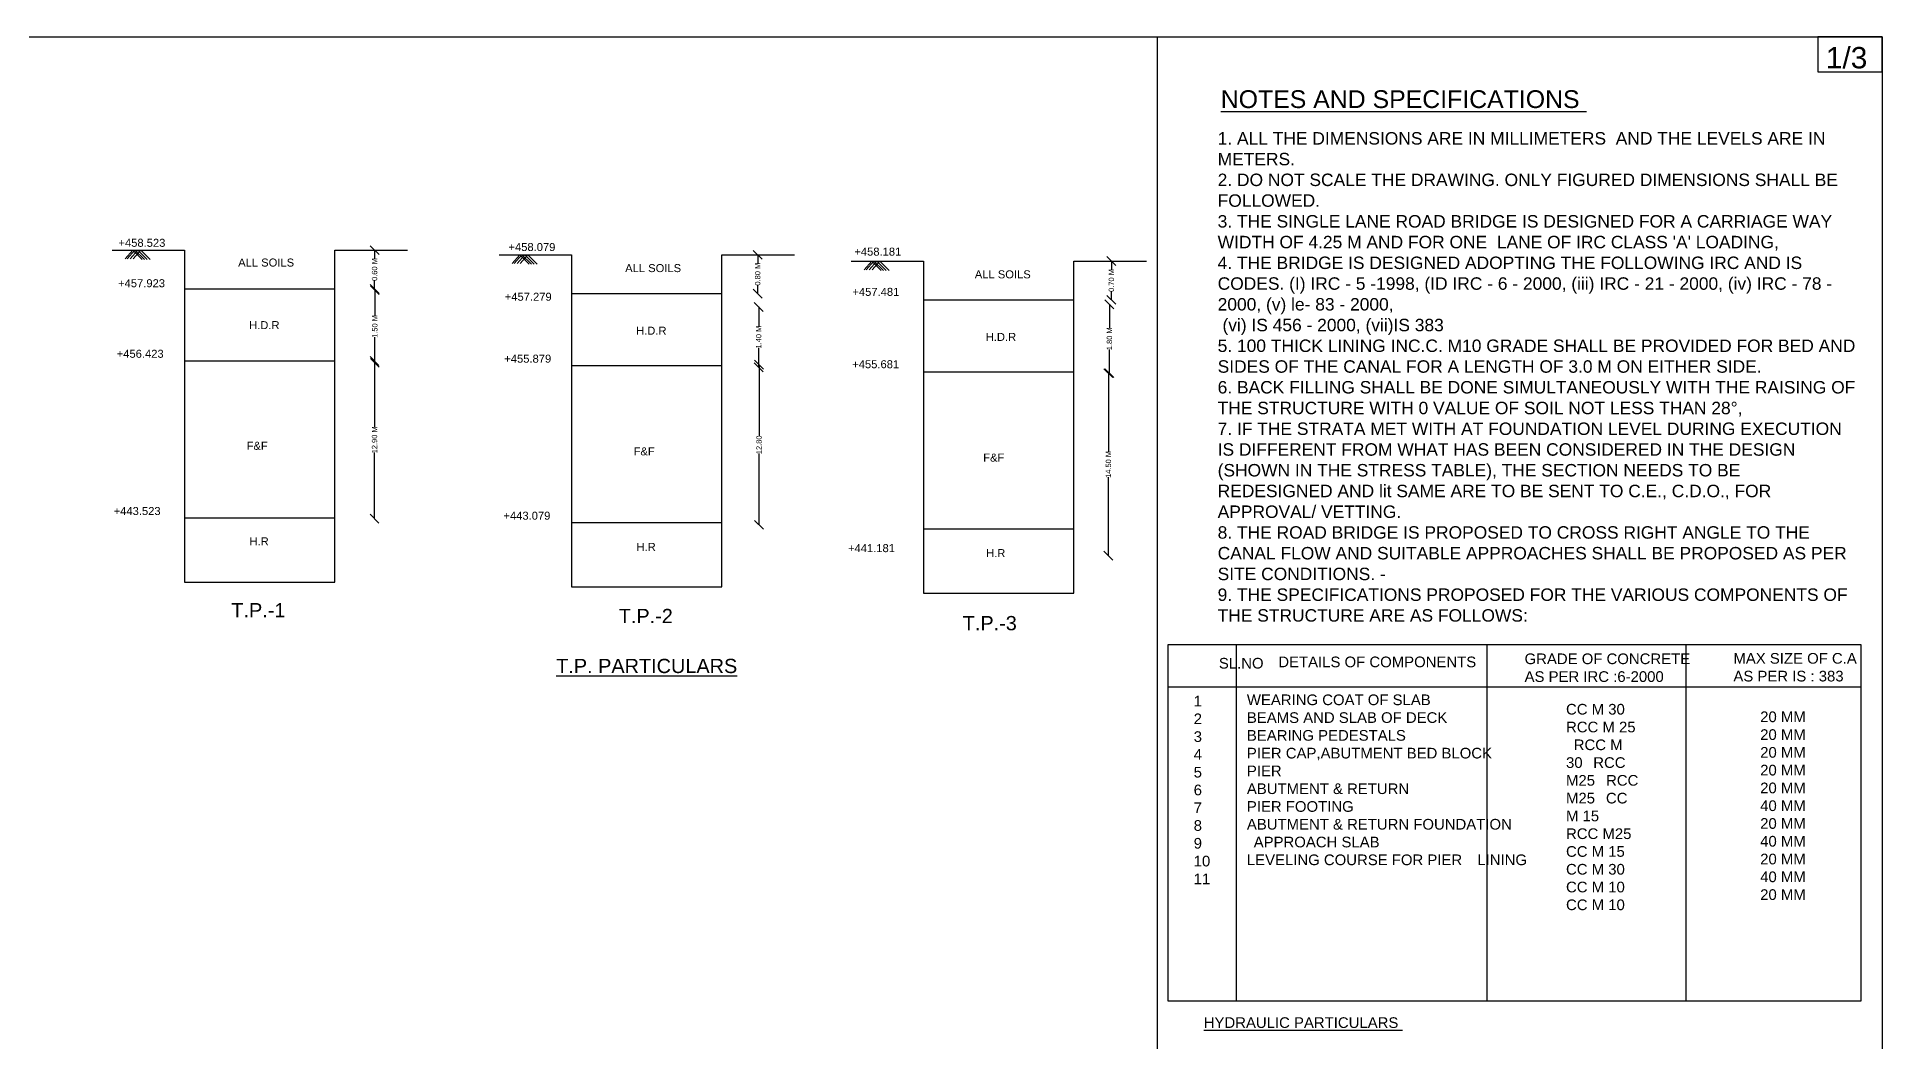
# Model space of a CAD drawing. Header units: millimetres. Extents: x 1731976 to 22518410, y 23233642 to 37030816.
# Drawn here: x 12125193 to 22501462, y 31381384 to 37030816 of the extents above; entities that cross this region are included whole.
import ezdxf

# ---------------------------------------------------------------- set-up
doc = ezdxf.new("R2010")
doc.units = ezdxf.units.MM
doc.header["$MEASUREMENT"] = 0
doc.layers.add('DIMENSIONS', color=2, linetype='Continuous')
doc.layers.add('TEXT', color=7, linetype='Continuous')
doc.styles.get("Standard").update_dxf_attribs({"font": 'arial.ttf', "height": 30000})
doc.dimstyles.get("Standard").update_dxf_attribs({"dimtxt": 40000, "dimasz": 50000, "dimexe": 0.18, "dimexo": 0.0625, "dimgap": 0.09, "dimtad": 0, "dimdec": 0, "dimzin": 0, "dimdsep": 46, "dimtxsty": 'Standard', "dimblk": 'OBLIQUE', "dimcen": 0.09, "dimse1": 1, "dimse2": 1, "dimadec": 0, "dimazin": 0, "dimtfac": 1, "dimtdec": 0, "dimtofl": 0, "dimtmove": 0, "dimatfit": 3, "dimfxl": 1, "dimtolj": 1, "dimtzin": 0, "dimarcsym": 0})

# ---------------------------------------------------------------- blocks, each defined once
blk = doc.blocks.new('_Oblique')
at = {"color": 0, "linetype": 'ByBlock', "lineweight": -2}
blk.add_line((-0.5, -0.5), (0.5, 0.5), dxfattribs=at)
blk = doc.blocks.new('*D159')
at = {"layer": 'Defpoints', "color": 0, "transparency": 16777216}
for p in [(17956026, 35769519), (18167327, 35769519), (17956026, 35551320)]:
    blk.add_point(p, dxfattribs=at)
at = {"layer": 'DIMENSIONS', "color": 0, "lineweight": -2, "transparency": 16777216}
for p, q in [((18167327, 35769519), (18167327, 35722026)), ((18167327, 35551320), (18167327, 35598813))]:
    blk.add_line(p, q, dxfattribs=at)
at = {"layer": 'DIMENSIONS', "color": 0, "lineweight": -2, "transparency": 16777216, "xscale": 50000, "yscale": 50000, "zscale": 50000}
for p, rotation in [((18167327, 35769519), 90), ((18167327, 35551320), 270)]:
    blk.add_blockref('_Oblique', p, dxfattribs=dict(at, rotation=rotation))
at = {"layer": 'DIMENSIONS', "color": 0, "transparency": 16777216, "insert": (18167327, 35660420), "char_height": 30000, "attachment_point": 5, "rotation": 90}
blk.add_mtext('\\A1;0.70 M', dxfattribs=at)
blk = doc.blocks.new('*D160')
at = {"layer": 'Defpoints', "color": 0, "transparency": 16777216}
for p in [(18171493, 35526320), (18156451, 35138739), (18161899, 35138739)]:
    blk.add_point(p, dxfattribs=at)
at = {"layer": 'DIMENSIONS', "color": 0, "lineweight": -2, "transparency": 16777216}
for p, q in [((18156451, 35526320), (18156451, 35392724)), ((18156451, 35138739), (18156451, 35272335))]:
    blk.add_line(p, q, dxfattribs=at)
at = {"layer": 'DIMENSIONS', "color": 0, "lineweight": -2, "transparency": 16777216, "xscale": 50000, "yscale": 50000, "zscale": 50000}
for p, rotation in [((18156451, 35526320), 90), ((18156451, 35138739), 270)]:
    blk.add_blockref('_Oblique', p, dxfattribs=dict(at, rotation=rotation))
at = {"layer": 'DIMENSIONS', "color": 0, "transparency": 16777216, "insert": (18156451, 35332529), "char_height": 30000, "attachment_point": 5, "rotation": 90}
blk.add_mtext('\\A1;1.80 M', dxfattribs=at)
blk = doc.blocks.new('*D161')
at = {"layer": 'Defpoints', "color": 0, "transparency": 16777216}
for p in [(18156451, 35138739), (18150801, 34112402), (18153634, 34112402)]:
    blk.add_point(p, dxfattribs=at)
at = {"layer": 'DIMENSIONS', "color": 0, "lineweight": -2, "transparency": 16777216}
for p, q in [((18150801, 35138739), (18150801, 34697419)), ((18150801, 34112402), (18150801, 34553722))]:
    blk.add_line(p, q, dxfattribs=at)
at = {"layer": 'DIMENSIONS', "color": 0, "lineweight": -2, "transparency": 16777216, "xscale": 50000, "yscale": 50000, "zscale": 50000}
for p, rotation in [((18150801, 35138739), 90), ((18150801, 34112402), 270)]:
    blk.add_blockref('_Oblique', p, dxfattribs=dict(at, rotation=rotation))
at = {"layer": 'DIMENSIONS', "color": 0, "transparency": 16777216, "insert": (18150801, 34625571), "char_height": 30000, "attachment_point": 5, "rotation": 90}
blk.add_mtext('\\A1;14.50 M', dxfattribs=at)
blk = doc.blocks.new('*D162')
at = {"layer": 'Defpoints', "color": 0, "transparency": 16777216}
for p in [(15976704, 35804826), (15976704, 35586626), (16178444, 35586626)]:
    blk.add_point(p, dxfattribs=at)
at = {"layer": 'DIMENSIONS', "color": 0, "lineweight": -2, "transparency": 16777216}
for p, q in [((16178444, 35804826), (16178444, 35757332)), ((16178444, 35586626), (16178444, 35634119))]:
    blk.add_line(p, q, dxfattribs=at)
at = {"layer": 'DIMENSIONS', "color": 0, "lineweight": -2, "transparency": 16777216, "xscale": 50000, "yscale": 50000, "zscale": 50000}
for p, rotation in [((16178444, 35804826), 90), ((16178444, 35586626), 270)]:
    blk.add_blockref('_Oblique', p, dxfattribs=dict(at, rotation=rotation))
at = {"layer": 'DIMENSIONS', "color": 0, "transparency": 16777216, "insert": (16178444, 35695726), "char_height": 30000, "attachment_point": 5, "rotation": 90}
blk.add_mtext('\\A1;0.80 M', dxfattribs=at)
blk = doc.blocks.new('*D163')
at = {"layer": 'Defpoints', "color": 0, "transparency": 16777216}
for p in [(16178444, 35511626), (16168846, 35171521), (16184063, 35171521)]:
    blk.add_point(p, dxfattribs=at)
at = {"layer": 'DIMENSIONS', "color": 0, "lineweight": -2, "transparency": 16777216}
for p, q in [((16184063, 35511626), (16184063, 35401768)), ((16184063, 35171521), (16184063, 35281379))]:
    blk.add_line(p, q, dxfattribs=at)
at = {"layer": 'DIMENSIONS', "color": 0, "lineweight": -2, "transparency": 16777216, "xscale": 50000, "yscale": 50000, "zscale": 50000}
for p, rotation in [((16184063, 35511626), 90), ((16184063, 35171521), 270)]:
    blk.add_blockref('_Oblique', p, dxfattribs=dict(at, rotation=rotation))
at = {"layer": 'DIMENSIONS', "color": 0, "transparency": 16777216, "insert": (16184063, 35341574), "char_height": 30000, "attachment_point": 5, "rotation": 90}
blk.add_mtext('\\A1;1.40 M', dxfattribs=at)
blk = doc.blocks.new('*D164')
at = {"layer": 'Defpoints', "color": 0, "transparency": 16777216}
for p in [(16186527, 35186309), (16158587, 34285502), (16185953, 34285502)]:
    blk.add_point(p, dxfattribs=at)
at = {"layer": 'DIMENSIONS', "color": 0, "lineweight": -2, "transparency": 16777216}
for p, q in [((16185953, 35186309), (16185953, 34785060)), ((16185953, 34285502), (16185953, 34686751))]:
    blk.add_line(p, q, dxfattribs=at)
at = {"layer": 'DIMENSIONS', "color": 0, "lineweight": -2, "transparency": 16777216, "xscale": 50000, "yscale": 50000, "zscale": 50000}
for p, rotation in [((16185953, 35186309), 90), ((16185953, 34285502), 270)]:
    blk.add_blockref('_Oblique', p, dxfattribs=dict(at, rotation=rotation))
at = {"layer": 'DIMENSIONS', "color": 0, "transparency": 16777216, "insert": (16185953, 34735905), "char_height": 30000, "attachment_point": 5, "rotation": 90}
blk.add_mtext('\\A1;12.80', dxfattribs=at)
blk = doc.blocks.new('*D165')
at = {"layer": 'Defpoints', "color": 0, "transparency": 16777216}
for p in [(13800335, 35831172), (13800335, 35612972), (14024236, 35612972)]:
    blk.add_point(p, dxfattribs=at)
at = {"layer": 'DIMENSIONS', "color": 0, "lineweight": -2, "transparency": 16777216}
for p, q in [((14024236, 35831172), (14024236, 35783678)), ((14024236, 35612972), (14024236, 35660465))]:
    blk.add_line(p, q, dxfattribs=at)
at = {"layer": 'DIMENSIONS', "color": 0, "lineweight": -2, "transparency": 16777216, "xscale": 50000, "yscale": 50000, "zscale": 50000}
for p, rotation in [((14024236, 35831172), 90), ((14024236, 35612972), 270)]:
    blk.add_blockref('_Oblique', p, dxfattribs=dict(at, rotation=rotation))
at = {"layer": 'DIMENSIONS', "color": 0, "transparency": 16777216, "insert": (14024236, 35722072), "char_height": 30000, "attachment_point": 5, "rotation": 90}
blk.add_mtext('\\A1;0.60 M', dxfattribs=at)
blk = doc.blocks.new('*D166')
at = {"layer": 'Defpoints', "color": 0, "transparency": 16777216}
for p in [(14025402, 35605974), (14008367, 35197448), (14025541, 35197448)]:
    blk.add_point(p, dxfattribs=at)
at = {"layer": 'DIMENSIONS', "color": 0, "lineweight": -2, "transparency": 16777216}
for p, q in [((14025541, 35605974), (14025541, 35461906)), ((14025541, 35197448), (14025541, 35341517))]:
    blk.add_line(p, q, dxfattribs=at)
at = {"layer": 'DIMENSIONS', "color": 0, "lineweight": -2, "transparency": 16777216, "xscale": 50000, "yscale": 50000, "zscale": 50000}
for p, rotation in [((14025541, 35605974), 90), ((14025541, 35197448), 270)]:
    blk.add_blockref('_Oblique', p, dxfattribs=dict(at, rotation=rotation))
at = {"layer": 'DIMENSIONS', "color": 0, "transparency": 16777216, "insert": (14025541, 35401711), "char_height": 30000, "attachment_point": 5, "rotation": 90}
blk.add_mtext('\\A1;1.50 M', dxfattribs=at)
blk = doc.blocks.new('*D167')
at = {"layer": 'Defpoints', "color": 0, "transparency": 16777216}
for p in [(14045562, 35207382), (14022787, 34320497), (14023886, 34320497)]:
    blk.add_point(p, dxfattribs=at)
at = {"layer": 'DIMENSIONS', "color": 0, "lineweight": -2, "transparency": 16777216}
for p, q in [((14023886, 35207382), (14023886, 34835788)), ((14023886, 34320497), (14023886, 34692091))]:
    blk.add_line(p, q, dxfattribs=at)
at = {"layer": 'DIMENSIONS', "color": 0, "lineweight": -2, "transparency": 16777216, "xscale": 50000, "yscale": 50000, "zscale": 50000}
for p, rotation in [((14023886, 35207382), 90), ((14023886, 34320497), 270)]:
    blk.add_blockref('_Oblique', p, dxfattribs=dict(at, rotation=rotation))
at = {"layer": 'DIMENSIONS', "color": 0, "transparency": 16777216, "insert": (14023886, 34763940), "char_height": 30000, "attachment_point": 5, "rotation": 90}
blk.add_mtext('\\A1;12.90 M', dxfattribs=at)

msp = doc.modelspace()

# ---------------------------------------------------------------- linework, layer by layer
at = {"layer": 'TEXT', "color": 0}
for points in [[(22501461.7, 23233642.5), (1731976.3, 23233642.5), (1731976.3, 37030816.1), (22501461.7, 37030816.1)], [(22382350.1, 31605715.5), (18487181.7, 31605715.5), (18487181.7, 33613378.3), (22382350.1, 33613378.3)]]:
    msp.add_lwpolyline(points, close=True, dxfattribs=at)
at = {"layer": 'TEXT'}
msp.add_lwpolyline([(18426172.6, 25882744.4), (18426172.6, 37030816.1)], dxfattribs=at)
msp.add_lwpolyline([(22501461.7, 37030816.1), (22139540.7, 37030816.1), (22139540.7, 36833712), (22501461.7, 36833712)], close=True, dxfattribs=at)
at = {"layer": 'TEXT', "color": 0}
for points in [[(12548495.3, 35831171.6), (12955795.9, 35831171.6), (12955795.9, 33962736), (13800335.3, 33962736), (13800335.3, 35831171.6), (14208792.4, 35831171.6)], [(12620932.3, 35782347.8), (12664026.3, 35831171.6), (12716930.5, 35778147.6)], [(12633545.3, 35782347.8), (12676639.3, 35831171.6), (12729543.4, 35778147.6)], [(12650012.1, 35782347.8), (12693106.1, 35831171.6), (12746010.2, 35778147.6)], [(12666128.5, 35782347.8), (12709222.5, 35831171.6), (12762126.6, 35778147.6)], [(14724864.2, 35804825.6), (15132164.9, 35804825.6), (15132164.9, 33936390), (15976704.2, 33936390), (15976704.2, 35804825.6), (16385161.3, 35804825.6)], [(14797301.3, 35756001.9), (14840395.3, 35804825.6), (14893299.4, 35751801.6)], [(14809914.2, 35756001.9), (14853008.2, 35804825.6), (14905912.3, 35751801.6)], [(14826381, 35756001.9), (14869475.1, 35804825.6), (14922379.2, 35751801.6)], [(14842497.4, 35756001.9), (14885591.4, 35804825.6), (14938495.6, 35751801.6)], [(16704185.6, 35769519.3), (17111486.2, 35769519.3), (17111486.2, 33901083.7), (17956025.5, 33901083.7), (17956025.5, 35769519.3), (18364482.6, 35769519.3)], [(16776622.6, 35720695.6), (16819716.6, 35769519.3), (16872620.7, 35716495.3)], [(16789235.5, 35720695.6), (16832329.5, 35769519.3), (16885233.6, 35716495.3)], [(16805702.4, 35720695.6), (16848796.4, 35769519.3), (16901700.5, 35716495.3)], [(16821818.8, 35720695.6), (16864912.8, 35769519.3), (16917816.9, 35716495.3)], [(12955795.9, 35612972.2), (13800335.3, 35612972.2)], [(15132164.9, 35586626.3), (15976704.2, 35586626.3)], [(17111486.2, 35551320), (17956025.5, 35551320)], [(12955795.9, 35208422.4), (13800335.3, 35208422.4)], [(15132164.9, 35182076.5), (15976704.2, 35182076.5)], [(17111486.2, 35146770.2), (17956025.5, 35146770.2)], [(12955795.9, 34324881.1), (13800335.3, 34324881.1)], [(15132164.9, 34298535.2), (15976704.2, 34298535.2)], [(17111486.2, 34263228.9), (17956025.5, 34263228.9)], [(18869346.2, 33613378.3), (18869346.2, 31605715.5)], [(20279458.4, 33613378.3), (20279458.4, 31605715.5)], [(21398695.5, 33613378.3), (21398695.5, 31605715.5)], [(18487181.7, 33373884.1), (22382350.1, 33373884.1)]]:
    msp.add_lwpolyline(points, dxfattribs=at)

# ---------------------------------------------------------------- texts
for s, height, p in [('1/3', 120000, (22185418.8, 36853732.6)), ('%%UNOTES AND SPECIFICATIONS ', 100000, (18782490.4, 36630603.6)), ('+458.523', 45000, (12583674.7, 35849882.9)), ('+458.079', 45000, (14776948.3, 35826014.7)), ('+458.181', 45000, (16721943.1, 35800269.4)), ('ALL SOILS', 45000, (13257120, 35738847.1)), ('ALL SOILS', 45000, (15433328.4, 35707562.8)), ('ALL SOILS', 45000, (17399447, 35672574.5)), ('+457.923', 45000, (12581674.4, 35622510.8)), ('+457.279', 45000, (14756125.6, 35546517.2)), ('+457.481', 45000, (16711006.7, 35573942.8)), ('H.D.R', 45000, (13318431.9, 35386727.8)), ('H.D.R', 45000, (15494640.3, 35355443.5)), ('H.D.R', 45000, (17460758.9, 35320455.2)), ('+456.423', 45000, (12573994.4, 35225608.3)), ('+455.879', 45000, (14753319.5, 35198034.2)), ('+455.681', 45000, (16710010.2, 35166829.3)), ('F&F', 45000, (13304429.9, 34708045.9)), ('F&F', 45000, (15480638.3, 34676761.5)), ('F&F', 45000, (17446756.9, 34641773.2)), ('+443.523', 45000, (12556760.1, 34340975.4)), ('+443.079', 45000, (14748732.3, 34314605.2)), ('H.R', 45000, (13320592.7, 34170543.1)), ('H.R', 45000, (15496801.1, 34139258.7)), ('+441.181', 45000, (16686391.3, 34132242.4)), ('H.R', 45000, (17462919.7, 34104270.4)), ('T.P.-1', 80000, (13218682.4, 33765719.7)), ('T.P.-2', 80000, (15396999.7, 33733042.4)), ('T.P.-3', 80000, (17331363.8, 33692843.9)), ('%%UT.P. PARTICULARS', 80000, (15045296.8, 33451866.5)), ('SL.NO', 60000, (18771826.4, 33477318.8)), ('DETAILS OF COMPONENTS ', 60000, (19106055.8, 33484683.5)), ('%%UHYDRAULIC PARTICULARS ', 60000, (18686783.7, 31455473.9))]:
    msp.add_text(s, height=height, dxfattribs=at).set_placement(p)
at = {"layer": 'TEXT', "color": 0, "attachment_point": 1}
for s, insert, char_height, width in [("1. ALL THE DIMENSIONS ARE IN MILLIMETERS  AND THE LEVELS ARE IN METERS. \\P2. DO NOT SCALE THE DRAWING. ONLY FIGURED DIMENSIONS SHALL BE FOLLOWED. \\P3. THE SINGLE LANE ROAD BRIDGE IS DESIGNED FOR A CARRIAGE WAY WIDTH OF 4.25 M AND FOR ONE  LANE OF IRC CLASS 'A' LOADING, \\P4. THE BRIDGE IS DESIGNED ADOPTING THE FOLLOWING IRC AND IS CODES. (I) IRC - 5 -1998, (ID IRC - 6 - 2000, (iii) IRC - 21 - 2000, (iv) IRC - 78 - 2000, (v) le- 83 - 2000,\\P (vi) IS 456 - 2000, (vii)IS 383 \\P5. 100 THICK LINING INC.C. M10 GRADE SHALL BE PROVIDED FOR BED AND SIDES OF THE CANAL FOR A LENGTH OF 3.0 M ON EITHER SIDE. \\P6. BACK FILLING SHALL BE DONE SIMULTANEOUSLY WITH THE RAISING OF THE STRUCTURE WITH 0 VALUE OF SOIL NOT LESS THAN 28°, \\P7. IF THE STRATA MET WITH AT FOUNDATION LEVEL DURING EXECUTION IS DIFFERENT FROM WHAT HAS BEEN CONSIDERED IN THE DESIGN (SHOWN IN THE STRESS TABLE), THE SECTION NEEDS TO BE REDESIGNED AND lit SAME ARE TO BE SENT TO C.E., C.D.O., FOR APPROVAL/ VETTING. \\P8. THE ROAD BRIDGE IS PROPOSED TO CROSS RIGHT ANGLE TO THE CANAL FLOW AND SUITABLE APPROACHES SHALL BE PROPOSED AS PER SITE CONDITIONS. -\\P9. THE SPECIFICATIONS PROPOSED FOR THE VARIOUS COMPONENTS OF THE STRUCTURE ARE AS FOLLOWS: ", (18765036, 36495069.2), 70000, 3600320.298), ('GRADE OF CONCRETE  AS PER IRC :6-2000', (20491026.4, 33562154), 60000, 954802.183), ('MAX SIZE OF C.A  AS PER IS : 383', (21665350.5, 33564650.2), 60000, 717339.7), ('1 \\P2 {\\H1.841x; }\\P3 {\\H1.5607x; }\\P4 {\\H1.65x; }\\P5 {\\H1.6167x; }\\P6 {\\H1.6319x; }\\P7 {\\H1.6263x; }\\P8 {\\H1.6287x; }\\P9 {\\H1.6315x; }10 {\\H1.6305x; }11{\\H1.6308x; }', (18630285.7, 33324445.3), 60000, 125644.802), ('WEARING COAT OF SLAB  \\PBEAMS AND SLAB OF DECK  {\\H1.8666x; }BEARING PEDESTALS  {\\H1.577x; }\\PPIER CAP,ABUTMENT BED BLOCK  {\\H1.6736x; }PIER  {\\H1.6243x; }\\PABUTMENT & RETURN  {\\H1.6423x; }\\PPIER FOOTING  {\\H1.6519x; }\\PABUTMENT & RETURN FOUNDATION  {\\H1.6493x; }APPROACH SLAB {\\H1.6502x; }\\PLEVELING COURSE FOR PIER  {\\H1.6499x; }LINING {\\H1.6493x; }', (18929353.6, 33331443.3), 60000, 1516929.866), ('CC M 30 RCC M 25 {\\H1.8653x; }RCC M 30 {\\H1.5769x; }RCC M25 {\\H1.673x; }RCC M25 {\\H1.641x; }CC M 15 {\\H1.6517x; }RCC M25 {\\H1.6481x; }CC M 15 {\\H1.6493x; }CC M 30 {\\H1.6489x; }CC M 10 {\\H1.649x; }CC M 10{\\H1.649x; }', (20724022.4, 33278378.9), 60000, 406295.889), ('20 MM 20 MM {\\H1.841x; }20 MM {\\H1.5607x; }20 MM {\\H1.6541x; }20 MM {\\H1.623x; }40 MM {\\H1.6334x; }20 MM {\\H1.6299x; }40 MM {\\H1.631x; }20 MM {\\H1.6307x; }40 MM {\\H1.6308x; }20 MM{\\H1.6307x; }', (21815916.9, 33235824.3), 60000, 298795.921)]:
    msp.add_mtext(s, dxfattribs=dict(at, insert=insert, char_height=char_height, width=width))

# ---------------------------------------------------------------- dimensions: what is measured, and where the dimension line sits
at = {"layer": 'DIMENSIONS', "color": 0}
for base, p1, p2, text, picture, middle in [((14024235.8, 35612972.2), (13800335.3, 35831171.6), (13800335.3, 35612972.2), '0.60 M', '*D165', (14024235.8, 35722071.9)), ((16178444, 35586626.3), (15976704.2, 35804825.6), (15976704.2, 35586626.3), '0.80 M', '*D162', (16178444, 35695726)), ((18167326.8, 35769519.3), (17956025.5, 35551320), (17956025.5, 35769519.3), '0.70 M', '*D159', (18167326.8, 35660419.7)), ((14025541.5, 35197448.3), (14025402.1, 35605974.2), (14008366.9, 35197448.3), '1.50 M', '*D166', (14025541.5, 35401711.2)), ((16184062.9, 35171521.3), (16178444, 35511626.3), (16168846, 35171521.3), '1.40 M', '*D163', (16184062.9, 35341573.8)), ((18156451.2, 35138738.9), (18171493.5, 35526320), (18161898.5, 35138738.9), '1.80 M', '*D160', (18156451.2, 35332529.5)), ((14023885.8, 34320496.5), (14045562.2, 35207382.5), (14022787.1, 34320496.5), '12.90 M', '*D167', (14023885.8, 34763939.5)), ((16185953.3, 34285502.1), (16186527.5, 35186308.8), (16158586.8, 34285502.1), '12.80', '*D164', (16185953.3, 34735905.4)), ((18150801.3, 34112402.2), (18156451.2, 35138738.9), (18153633.8, 34112402.2), '14.50 M', '*D161', (18150801.3, 34625570.6))]:
    dim = msp.add_linear_dim(base=base, p1=p1, p2=p2, angle=90, text=text, dimstyle='Standard', override={"dimtxt": 30000}, dxfattribs=at)
    dim.commit()
    dim.dimension.update_dxf_attribs({"geometry": picture, "text_midpoint": middle})

doc.saveas('drawing.dxf')
